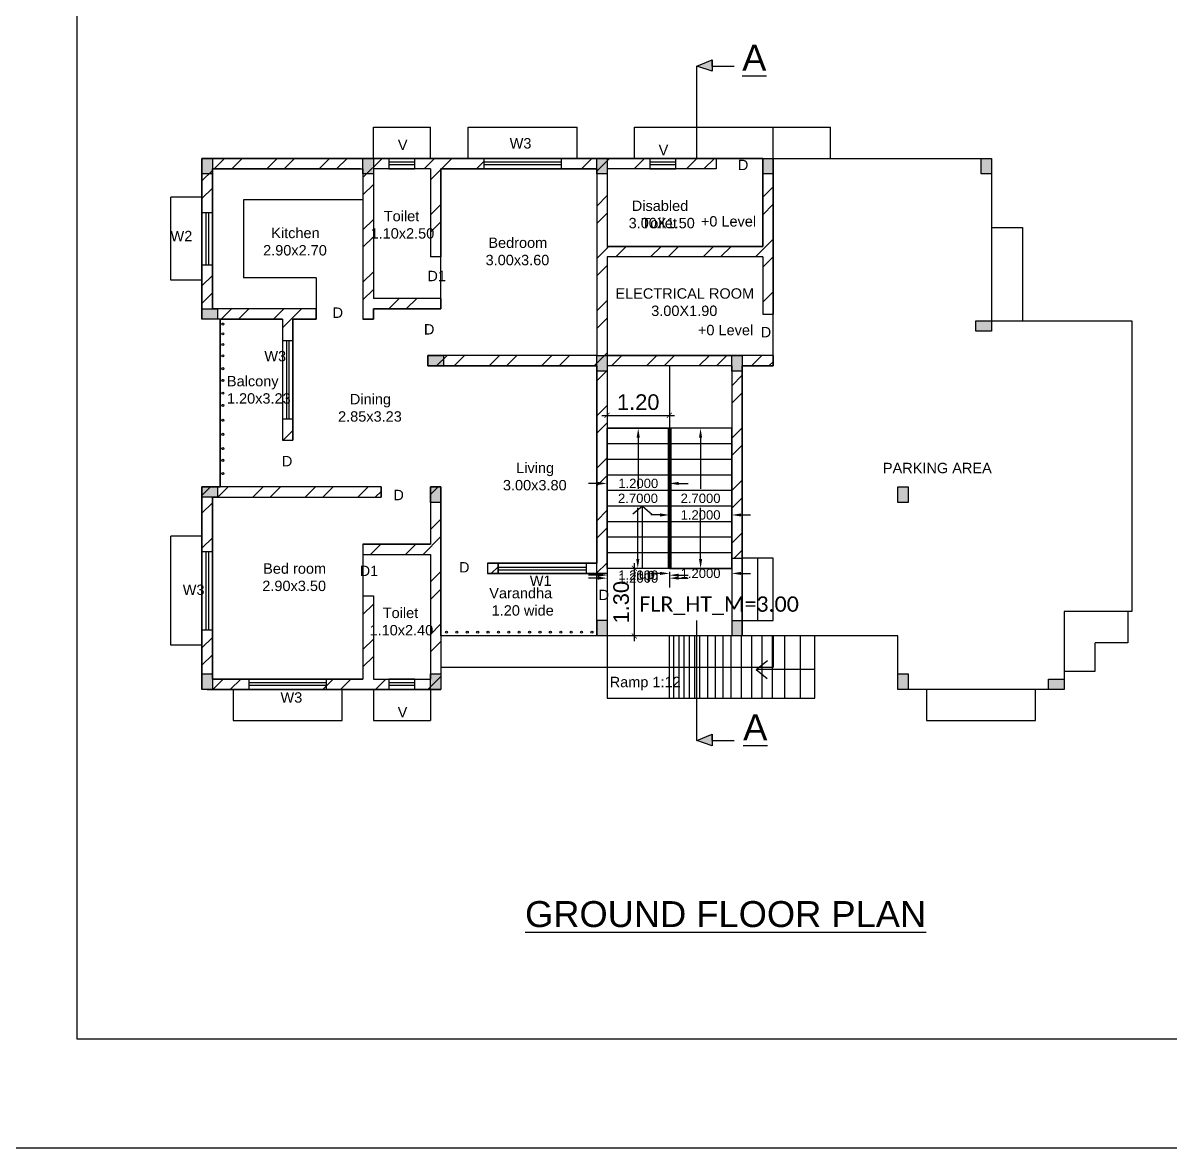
# Model space of a CAD drawing. Header units: metres. Extents: x -701442 to 358, y -36189 to 302.
# Drawn here: x 250.7 to 272.78, y 133.62 to 155.29 of the extents above; entities that cross this region are included whole.
import ezdxf

# ---------------------------------------------------------------- set-up
doc = ezdxf.new("R2010")
doc.units = ezdxf.units.M
doc.header["$MEASUREMENT"] = 0
for name, color, linetype, plot in [('BLK_1_FLR_0_BLT_UP_AREA', 7, 'Continuous', False), ('BLK_1_FLR_0_BLT_UP_AREA_DEDUCT', 7, 'Continuous', False), ('BLK_1_FLR_0_EXIT_WIDTH_STAIR', 90, 'Continuous', False), ('BLK_1_FLR_0_SP_WC', 210, 'Continuous', False), ('BLK_1_FLR_0_STAIR_1', 3, 'Continuous', False), ('BLK_1_FLR_0_STAIR_1_FLIGHT', 1, 'Continuous', False), ('BLK_1_FLR_0_UNITFA', 7, 'Continuous', False), ('BLK_1_FLR_1_STAIR_1_FLIGHT', 1, 'Continuous', False)]:
    doc.layers.add(name, color=color, linetype=linetype, plot=plot)
doc.styles.get("Standard").update_dxf_attribs({"font": 'ARIAL.TTF'})
doc.dimstyles.new('1-100', dxfattribs={"dimtxt": 0.2, "dimasz": 0.1, "dimexe": 5, "dimexo": 5, "dimgap": 0.1, "dimtad": 1, "dimzin": 0, "dimdsep": 46, "dimtxsty": 'Standard', "dimblk": 'ARCHTICK', "dimcen": 0.09, "dimdle": 0.1, "dimse1": 1, "dimse2": 1, "dimclrd": 8, "dimclre": 8, "dimclrt": 256, "dimadec": 0, "dimazin": 0, "dimtfac": 1, "dimtofl": 0, "dimtmove": 0, "dimatfit": 3, "dimldrblk": 'ARCHTICK', "dimfxl": 1, "dimtolj": 1, "dimtzin": 0, "dimarcsym": 0})
doc.dimstyles.get("Standard").update_dxf_attribs({"dimtxt": 0.18, "dimasz": 0.18, "dimexe": 0.18, "dimexo": 0.0625, "dimgap": 0.09, "dimtad": 0, "dimtih": 1, "dimtoh": 1, "dimdec": 4, "dimzin": 0, "dimdsep": 46, "dimtxsty": 'Standard', "dimcen": 0.09, "dimadec": 0, "dimazin": 0, "dimtfac": 1, "dimtdec": 4, "dimtofl": 0, "dimtmove": 0, "dimatfit": 3, "dimfxl": 1, "dimtolj": 1, "dimtzin": 0, "dimarcsym": 0})
pattern_1 = [(45, (-5322.4051, -989.17756), (-0.50513941, 0.50513941), []), (45, (-5322.0683, -989.17756), (-0.50513941, 0.50513941), [])]

# ---------------------------------------------------------------- blocks, each defined once
blk = doc.blocks.new('_ARCHTICK')
at = {"color": 0, "linetype": 'ByBlock', "const_width": 0.15}
blk.add_lwpolyline([(-0.5, -0.5), (0.5, 0.5)], dxfattribs=at)
blk = doc.blocks.new('*D69')
at = {"lineweight": -2, "transparency": 16777216}
blk.add_line((261.844, 147.733), (263.244, 147.733), dxfattribs=at)
at = {"layer": 'Defpoints', "color": 0, "transparency": 16777216}
for p in [(263.144, 147.733), (261.944, 147.484), (263.144, 147.484)]:
    blk.add_point(p, dxfattribs=at)
at = {"lineweight": -2, "transparency": 16777216, "xscale": 0.1, "yscale": 0.1, "zscale": 0.1, "rotation": 180}
blk.add_blockref('_ARCHTICK', (261.944, 147.733), dxfattribs=at)
at = {"lineweight": -2, "transparency": 16777216, "xscale": 0.1, "yscale": 0.1, "zscale": 0.1}
blk.add_blockref('_ARCHTICK', (263.144, 147.733), dxfattribs=at)
at = {"transparency": 16777216, "insert": (262.544, 147.986), "char_height": 0.3, "attachment_point": 5}
blk.add_mtext('\\A1;1.20', dxfattribs=at)
blk = doc.blocks.new('*D46')
at = {"lineweight": -2, "transparency": 16777216}
blk.add_line((262.469, 143.384), (262.469, 144.884), dxfattribs=at)
at = {"layer": 'Defpoints', "color": 0, "transparency": 16777216}
for p in [(262.469, 144.784), (262.627, 144.784), (262.627, 143.484)]:
    blk.add_point(p, dxfattribs=at)
at = {"lineweight": -2, "transparency": 16777216, "xscale": 0.1, "yscale": 0.1, "zscale": 0.1}
for p, rotation in [((262.469, 144.784), 90), ((262.469, 143.484), 270)]:
    blk.add_blockref('_ARCHTICK', p, dxfattribs=dict(at, rotation=rotation))
at = {"transparency": 16777216, "insert": (262.216, 144.134), "char_height": 0.3, "attachment_point": 5, "rotation": 90}
blk.add_mtext('\\A1;1.30', dxfattribs=at)
blk = doc.blocks.new('*D71')
at = {"lineweight": -2, "transparency": 16777216}
blk.add_line((-701441.259, 144.884), (-701441.259, 143.384), dxfattribs=at)
at = {"layer": 'Defpoints', "color": 0, "transparency": 16777216}
for p in [(-701441.15, 144.784), (-701441.259, 143.484), (285.186, 143.484)]:
    blk.add_point(p, dxfattribs=at)
at = {"lineweight": -2, "transparency": 16777216, "xscale": 0.1, "yscale": 0.1, "zscale": 0.1}
for p, rotation in [((-701441.259, 144.784), 90), ((-701441.259, 143.484), 270)]:
    blk.add_blockref('_ARCHTICK', p, dxfattribs=dict(at, rotation=rotation))
at = {"transparency": 16777216, "insert": (-701441.513, 144.134), "char_height": 0.3, "attachment_point": 5, "rotation": 90}
blk.add_mtext('\\A1;1.30', dxfattribs=at)
blk = doc.blocks.new('*D82')
at = {"layer": 'BLK_1_FLR_1_STAIR_1_FLIGHT', "color": 0, "lineweight": -2, "transparency": 16777216}
for p, q in [((262.482, 147.484), (262.364, 147.484)), ((262.543, 147.304), (262.54, 146.316)), ((262.535, 144.964), (262.539, 145.952)), ((262.472, 144.784), (262.355, 144.784))]:
    blk.add_line(p, q, dxfattribs=at)
at = {"layer": 'BLK_1_FLR_1_STAIR_1_FLIGHT', "color": 0, "transparency": 16777216}
for points in [[(262.513, 147.304), (262.573, 147.304), (262.544, 147.484)], [(262.505, 144.964), (262.565, 144.964), (262.535, 144.784)]]:
    blk.add_solid(points, dxfattribs=at)
at = {"layer": 'Defpoints', "color": 0, "transparency": 16777216}
for p in [(262.544, 147.484), (262.544, 147.484), (262.535, 144.784)]:
    blk.add_point(p, dxfattribs=at)
at = {"layer": 'BLK_1_FLR_1_STAIR_1_FLIGHT', "color": 0, "transparency": 16777216, "insert": (262.539, 146.134), "char_height": 0.18, "attachment_point": 5}
blk.add_mtext('\\A1;2.7000', dxfattribs=at)
blk = doc.blocks.new('*D83')
at = {"layer": 'BLK_1_FLR_1_STAIR_1_FLIGHT', "color": 0, "lineweight": -2, "transparency": 16777216}
for p, q in [((263.682, 147.484), (263.564, 147.484)), ((263.744, 147.304), (263.744, 146.316)), ((263.744, 144.964), (263.744, 145.952)), ((263.682, 144.784), (263.564, 144.784))]:
    blk.add_line(p, q, dxfattribs=at)
at = {"layer": 'BLK_1_FLR_1_STAIR_1_FLIGHT', "color": 0, "transparency": 16777216}
for points in [[(263.714, 147.304), (263.774, 147.304), (263.744, 147.484)], [(263.714, 144.964), (263.774, 144.964), (263.744, 144.784)]]:
    blk.add_solid(points, dxfattribs=at)
at = {"layer": 'Defpoints', "color": 0, "transparency": 16777216}
for p in [(263.744, 147.484), (263.744, 144.784), (263.744, 144.784)]:
    blk.add_point(p, dxfattribs=at)
at = {"layer": 'BLK_1_FLR_1_STAIR_1_FLIGHT', "color": 0, "transparency": 16777216, "insert": (263.744, 146.134), "char_height": 0.18, "attachment_point": 5}
blk.add_mtext('\\A1;2.7000', dxfattribs=at)
blk = doc.blocks.new('*D85')
at = {"color": 0, "lineweight": -2, "transparency": 16777216}
for p, q in [((261.944, 144.721), (261.944, 144.474)), ((263.144, 144.721), (263.144, 144.474)), ((261.764, 144.654), (261.584, 144.654)), ((263.324, 144.654), (263.504, 144.654))]:
    blk.add_line(p, q, dxfattribs=at)
at = {"color": 0, "transparency": 16777216}
for points in [[(261.764, 144.684), (261.764, 144.624), (261.944, 144.654)], [(263.324, 144.684), (263.324, 144.624), (263.144, 144.654)]]:
    blk.add_solid(points, dxfattribs=at)
at = {"layer": 'Defpoints', "color": 0, "transparency": 16777216}
for p in [(261.944, 144.784), (263.144, 144.784), (263.144, 144.654)]:
    blk.add_point(p, dxfattribs=at)
at = {"color": 0, "transparency": 16777216, "insert": (262.544, 144.654), "char_height": 0.18, "attachment_point": 5}
blk.add_mtext('\\A1;1.2000', dxfattribs=at)
blk = doc.blocks.new('*D86')
at = {"layer": 'BLK_1_FLR_0_STAIR_1_FLIGHT', "color": 0, "lineweight": -2, "transparency": 16777216}
for p, q in [((263.144, 145.814), (263.144, 145.994)), ((264.344, 145.814), (264.344, 145.994)), ((262.964, 145.814), (262.784, 145.814)), ((264.524, 145.814), (264.704, 145.814))]:
    blk.add_line(p, q, dxfattribs=at)
at = {"layer": 'BLK_1_FLR_0_STAIR_1_FLIGHT', "color": 0, "transparency": 16777216}
for points in [[(262.964, 145.844), (262.964, 145.784), (263.144, 145.814)], [(264.524, 145.844), (264.524, 145.784), (264.344, 145.814)]]:
    blk.add_solid(points, dxfattribs=at)
at = {"layer": 'Defpoints', "color": 0, "transparency": 16777216}
for p in [(264.344, 145.814), (263.144, 145.752), (264.344, 145.752)]:
    blk.add_point(p, dxfattribs=at)
at = {"layer": 'BLK_1_FLR_0_STAIR_1_FLIGHT', "color": 0, "transparency": 16777216, "insert": (263.744, 145.814), "char_height": 0.18, "attachment_point": 5}
blk.add_mtext('\\A1;1.2000', dxfattribs=at)
blk = doc.blocks.new('*D87')
at = {"layer": 'BLK_1_FLR_0_STAIR_1_FLIGHT', "color": 0, "lineweight": -2, "transparency": 16777216}
for p, q in [((261.944, 146.483), (261.944, 146.601)), ((263.144, 146.483), (263.144, 146.601)), ((261.764, 146.421), (261.584, 146.421)), ((263.324, 146.421), (263.504, 146.421))]:
    blk.add_line(p, q, dxfattribs=at)
at = {"layer": 'BLK_1_FLR_0_STAIR_1_FLIGHT', "color": 0, "transparency": 16777216}
for points in [[(261.764, 146.451), (261.764, 146.391), (261.944, 146.421)], [(263.324, 146.451), (263.324, 146.391), (263.144, 146.421)]]:
    blk.add_solid(points, dxfattribs=at)
at = {"layer": 'Defpoints', "color": 0, "transparency": 16777216}
for p in [(261.944, 146.421), (263.144, 146.421), (263.144, 146.421)]:
    blk.add_point(p, dxfattribs=at)
at = {"layer": 'BLK_1_FLR_0_STAIR_1_FLIGHT', "color": 0, "transparency": 16777216, "insert": (262.544, 146.421), "char_height": 0.18, "attachment_point": 5}
blk.add_mtext('\\A1;1.2000', dxfattribs=at)
blk = doc.blocks.new('*D93')
at = {"layer": 'BLK_1_FLR_0_EXIT_WIDTH_STAIR', "color": 0, "lineweight": -2, "transparency": 16777216}
for p, q in [((261.944, 144.721), (261.944, 144.417)), ((263.144, 144.721), (263.144, 144.417)), ((261.764, 144.597), (261.584, 144.597)), ((263.324, 144.597), (263.504, 144.597))]:
    blk.add_line(p, q, dxfattribs=at)
at = {"layer": 'BLK_1_FLR_0_EXIT_WIDTH_STAIR', "color": 0, "transparency": 16777216}
for points in [[(261.764, 144.627), (261.764, 144.567), (261.944, 144.597)], [(263.324, 144.627), (263.324, 144.567), (263.144, 144.597)]]:
    blk.add_solid(points, dxfattribs=at)
at = {"layer": 'Defpoints', "color": 0, "transparency": 16777216}
for p in [(261.944, 144.784), (263.144, 144.784), (263.144, 144.597)]:
    blk.add_point(p, dxfattribs=at)
at = {"layer": 'BLK_1_FLR_0_EXIT_WIDTH_STAIR', "color": 0, "transparency": 16777216, "insert": (262.544, 144.597), "char_height": 0.18, "attachment_point": 5}
blk.add_mtext('\\A1;1.2000', dxfattribs=at)
blk = doc.blocks.new('*D94')
at = {"layer": 'BLK_1_FLR_0_EXIT_WIDTH_STAIR', "color": 0, "lineweight": -2, "transparency": 16777216}
for p, q in [((262.964, 144.688), (262.784, 144.688)), ((263.144, 144.721), (263.144, 144.508)), ((264.344, 144.721), (264.344, 144.508)), ((264.524, 144.688), (264.704, 144.688))]:
    blk.add_line(p, q, dxfattribs=at)
at = {"layer": 'BLK_1_FLR_0_EXIT_WIDTH_STAIR', "color": 0, "transparency": 16777216}
for points in [[(262.964, 144.718), (262.964, 144.658), (263.144, 144.688)], [(264.524, 144.718), (264.524, 144.658), (264.344, 144.688)]]:
    blk.add_solid(points, dxfattribs=at)
at = {"layer": 'Defpoints', "color": 0, "transparency": 16777216}
for p in [(263.144, 144.784), (264.344, 144.784), (264.344, 144.688)]:
    blk.add_point(p, dxfattribs=at)
at = {"layer": 'BLK_1_FLR_0_EXIT_WIDTH_STAIR', "color": 0, "transparency": 16777216, "insert": (263.744, 144.688), "char_height": 0.18, "attachment_point": 5}
blk.add_mtext('\\A1;1.2000', dxfattribs=at)

msp = doc.modelspace()

# ---------------------------------------------------------------- hatches: boundary and pattern name
h = msp.add_hatch(color=256)
h.dxf.hatch_style = 1
h.paths.add_polyline_path([(263.66909, 141.46869), (263.97046, 141.37004), (263.97046, 141.5896)])
h.paths.add_polyline_path([(263.97046, 154.36088), (263.97046, 154.58044), (263.66909, 154.45953)])
h = msp.add_hatch()
h.set_pattern_fill('ANSI32', color=256, scale=0.075)
h.set_pattern_definition(pattern_1)
h.paths.add_polyline_path([(258.74409, 149.78368), (258.74409, 149.98368), (257.44409, 149.98368), (257.44409, 151.06701), (257.44409, 152.48368), (257.61909, 152.48368), (257.61909, 152.68368), (254.14409, 152.68368), (254.14409, 151.63368), (254.34409, 151.63368), (254.34409, 152.48368), (257.24409, 152.48368), (257.24409, 149.58368), (257.44409, 149.58368), (257.44409, 149.78368)])
h = msp.add_hatch(color=256)
h.dxf.hatch_style = 1
h.paths.add_polyline_path([(254.14409, 152.68368), (254.14409, 152.38368), (254.34409, 152.38368), (254.34409, 152.68368)])
h.paths.add_polyline_path([(257.24409, 152.68368), (257.24409, 152.38368), (257.44409, 152.38368), (257.44409, 152.68368)])
h.paths.add_polyline_path([(254.14409, 149.78368), (254.14409, 149.58368), (254.44409, 149.58368), (254.44409, 149.78368)])
h.paths.add_polyline_path([(258.49409, 148.88368), (258.49409, 148.68368), (258.79409, 148.68368), (258.79409, 148.88368)])
h.paths.add_polyline_path([(261.94409, 152.68368), (261.74409, 152.68368), (261.74409, 152.38368), (261.94409, 152.38368)])
h.paths.add_polyline_path([(265.14409, 152.68368), (264.94409, 152.68368), (264.94409, 152.38368), (265.14409, 152.38368)])
h.paths.add_polyline_path([(264.34409, 148.58368), (264.54409, 148.58368), (264.54409, 148.68368), (264.54409, 148.88368), (264.34409, 148.88368)])
h.paths.add_polyline_path([(261.94409, 148.58368), (261.94409, 148.88368), (261.74409, 148.88368), (261.74409, 148.58368)])
h.paths.add_polyline_path([(258.54409, 146.05368), (258.74409, 146.05368), (258.74409, 146.35368), (258.54409, 146.35368)])
h.paths.add_polyline_path([(254.14409, 146.35368), (254.14409, 146.15368), (254.44409, 146.15368), (254.44409, 146.35368)])
h.paths.add_polyline_path([(254.14409, 142.75368), (254.14409, 142.45368), (254.34409, 142.45368), (254.34409, 142.75368)])
h.paths.add_polyline_path([(258.54409, 142.75368), (258.54409, 142.45368), (258.74409, 142.45368), (258.74409, 142.75368)])
h.paths.add_polyline_path([(261.94409, 143.48368), (261.94409, 143.78368), (261.74409, 143.78368), (261.74409, 143.48368)])
h.paths.add_polyline_path([(264.34409, 143.48368), (264.54409, 143.48368), (264.54409, 143.78368), (264.34409, 143.78368)])
h.paths.add_polyline_path([(267.74409, 142.75368), (267.54409, 142.75368), (267.54409, 142.45368), (267.74409, 142.45368)])
h.paths.add_polyline_path([(267.74409, 146.35368), (267.54409, 146.35368), (267.54409, 146.05368), (267.74409, 146.05368)])
h.paths.add_polyline_path([(269.34409, 149.35368), (269.34409, 149.55368), (269.04409, 149.55368), (269.04409, 149.35368)])
h.paths.add_polyline_path([(269.14409, 152.38368), (269.34409, 152.38368), (269.34409, 152.68368), (269.14409, 152.68368)])
h = msp.add_hatch()
h.set_pattern_fill('ANSI32', color=256, scale=0.075)
h.set_pattern_definition(pattern_1)
h.paths.add_polyline_path([(258.54409, 150.78368), (258.74409, 150.78368), (258.74409, 152.48368), (259.56909, 152.48368), (259.56909, 152.68368), (258.11909, 152.68368), (258.11909, 152.48368), (258.54409, 152.48368)])
h = msp.add_hatch()
h.set_pattern_fill('ANSI32', color=256, scale=0.075)
h.set_pattern_definition(pattern_1)
h.paths.add_polyline_path([(264.34409, 144.98368), (264.54409, 144.98368), (264.54409, 148.68368), (265.14409, 148.68368), (265.14409, 148.88368), (261.94409, 148.88368), (261.94409, 152.48368), (262.76909, 152.48368), (262.76909, 152.68368), (261.06909, 152.68368), (261.06909, 152.48368), (261.74409, 152.48368), (261.74409, 148.88368), (258.49409, 148.88368), (258.49409, 148.68368), (261.14409, 148.68368), (261.74409, 148.68368), (261.74409, 144.88368), (261.54409, 144.88368), (261.54409, 144.68368), (261.94409, 144.68368), (261.94409, 148.68368), (263.34409, 148.68368), (264.34409, 148.68368)])
h = msp.add_hatch()
h.set_pattern_fill('ANSI32', color=256, scale=0.075)
h.set_pattern_definition(pattern_1)
h.paths.add_polyline_path([(265.14409, 150.98368), (265.14409, 152.38368), (264.94409, 152.38368), (264.94409, 150.98368), (261.94409, 150.98368), (261.94409, 150.78368), (264.94409, 150.78368), (264.94409, 149.78368), (265.14409, 149.78368)])
h.paths.add_polyline_path([(264.04409, 152.48368), (264.04409, 152.68368), (263.26909, 152.68368), (263.26909, 152.48368)])
h = msp.add_hatch()
h.set_pattern_fill('ANSI32', color=256, scale=0.075)
h.set_pattern_definition(pattern_1)
h.paths.add_polyline_path([(255.69409, 149.58368), (255.69409, 149.16868), (255.89409, 149.16868), (255.89409, 149.58368), (256.34409, 149.58368), (256.34409, 149.78368), (254.34409, 149.78368), (254.34409, 150.63368), (254.14409, 150.63368), (254.14409, 149.58368), (254.49409, 149.58368)])
h = msp.add_hatch()
h.set_pattern_fill('ANSI32', color=256, scale=0.075)
h.set_pattern_definition([(45, (-5351.0319, -993.0446), (-0.50513941, 0.50513941), []), (45, (-5350.69516, -993.0446), (-0.50513941, 0.50513941), [])])
h.paths.add_polyline_path([(255.89409, 147.66868), (255.69409, 147.66868), (255.69409, 147.25368), (255.89409, 147.25368)])
h = msp.add_hatch()
h.set_pattern_fill('ANSI32', color=256, scale=0.075)
h.set_pattern_definition(pattern_1)
h.paths.add_polyline_path([(254.49409, 146.35368), (254.14409, 146.35368), (254.14409, 145.10368), (254.34409, 145.10368), (254.34409, 146.15368), (257.59409, 146.15368), (257.59409, 146.35368)])
h = msp.add_hatch()
h.set_pattern_fill('ANSI32', color=256, scale=0.075)
h.set_pattern_definition(pattern_1)
h.paths.add_polyline_path([(258.74409, 142.45368), (258.74409, 143.18368), (258.74409, 146.35368), (258.54409, 146.35368), (258.54409, 145.25368), (257.34409, 145.25368), (257.34409, 145.05368), (258.54409, 145.05368), (258.54409, 142.65368), (258.29409, 142.65368), (258.29409, 142.45368), (258.41909, 142.45368)])
h = msp.add_hatch()
h.set_pattern_fill('ANSI32', color=256, scale=0.075)
h.set_pattern_definition(pattern_1)
h.paths.add_polyline_path([(259.84409, 144.88368), (259.64409, 144.88368), (259.64409, 144.68368), (259.84409, 144.68368)])
h = msp.add_hatch()
h.set_pattern_fill('ANSI32', color=256, scale=0.075)
h.set_pattern_definition(pattern_1)
h.paths.add_polyline_path([(257.79409, 142.65368), (257.44409, 142.65368), (257.44409, 144.25368), (257.24409, 144.25368), (257.24409, 142.65368), (256.24409, 142.65368), (256.24409, 142.45368), (257.79409, 142.45368)])
h = msp.add_hatch()
h.set_pattern_fill('ANSI32', color=256, scale=0.075)
h.set_pattern_definition([(45, (-5322.5051, -989.17756), (-0.50513941, 0.50513941), []), (45, (-5322.1683, -989.17756), (-0.50513941, 0.50513941), [])])
h.paths.add_polyline_path([(255.14409, 142.45368), (255.14409, 142.65368), (254.34409, 142.65368), (254.34409, 143.60368), (254.14409, 143.60368), (254.14409, 142.45368)])
h = msp.add_hatch(color=256)
h.dxf.hatch_style = 1
h.paths.add_polyline_path([(270.74409, 142.65368), (270.44409, 142.65368), (270.44409, 142.45368), (270.74409, 142.45368)])

# ---------------------------------------------------------------- linework, layer by layer
for p, q in [((263.66909, 154.45953), (263.97046, 154.58044)), ((263.66909, 152.68368), (263.66909, 154.45953)), ((263.97046, 154.36088), (263.66909, 154.45953)), ((263.97046, 154.45953), (263.97046, 154.58044)), ((263.97046, 154.58044), (263.97046, 154.36088)), ((263.97046, 154.45953), (264.39205, 154.45953)), ((257.44409, 152.68368), (257.44409, 153.28368)), ((257.44409, 153.28368), (258.54409, 153.28368)), ((258.54409, 152.68368), (258.54409, 153.28368)), ((259.26909, 152.68368), (259.26909, 153.28368)), ((259.26909, 153.28368), (261.36909, 153.28368)), ((261.36909, 152.68368), (261.36909, 153.28368)), ((262.46909, 152.68368), (262.46909, 153.28368)), ((262.46909, 153.28368), (265.14409, 153.28368)), ((265.14409, 152.68368), (265.14409, 153.28368)), ((265.14409, 152.68368), (265.14409, 153.28368)), ((265.14409, 153.28368), (266.24409, 153.28368)), ((266.24409, 152.68368), (266.24409, 153.28368)), ((264.04409, 152.68368), (254.14409, 152.68368)), ((254.14409, 152.68368), (254.14409, 149.58368)), ((264.04409, 152.68368), (264.04409, 152.48368)), ((264.04409, 152.68368), (264.94409, 152.68368)), ((264.94409, 152.68368), (264.94409, 150.98368)), ((265.14409, 152.68368), (265.14409, 150.98368)), ((265.14409, 152.68368), (269.34409, 152.68368)), ((269.34409, 152.68368), (269.34409, 149.55368)), ((254.34409, 152.48368), (254.34409, 149.78368)), ((257.19409, 152.48368), (254.34409, 152.48368)), ((257.24409, 152.48368), (257.24409, 149.58368)), ((257.24409, 152.48368), (257.24409, 149.58368)), ((257.44409, 152.48368), (257.44409, 150.48368)), ((257.44409, 152.48368), (257.44409, 150.48368)), ((258.54409, 152.48368), (257.44409, 152.48368)), ((258.24409, 152.60868), (257.74409, 152.60868)), ((258.24409, 152.55868), (257.74409, 152.55868)), ((258.54409, 152.48368), (258.54409, 150.78368)), ((258.74409, 152.48368), (258.74409, 150.78368)), ((261.74409, 152.48368), (258.74409, 152.48368)), ((261.74409, 152.48368), (258.89409, 152.48368)), ((260.39409, 152.48368), (258.89409, 152.48368)), ((261.06909, 152.60868), (259.56909, 152.60868)), ((261.06909, 152.55868), (259.56909, 152.55868)), ((261.74409, 152.48368), (261.74409, 148.88368)), ((261.94409, 152.48368), (261.94409, 150.98368)), ((264.04409, 152.48368), (261.94409, 152.48368)), ((263.26909, 152.60868), (262.76909, 152.60868)), ((263.26909, 152.55868), (262.76909, 152.55868)), ((254.14409, 151.93368), (253.54409, 151.93368)), ((253.54409, 150.33368), (253.54409, 151.93368)), ((254.94409, 151.88368), (254.94409, 150.38368)), ((257.24409, 151.88368), (254.94409, 151.88368)), ((254.21909, 151.63368), (254.21909, 150.63368)), ((254.26909, 151.63368), (254.26909, 150.63368)), ((269.34409, 151.35368), (269.94409, 151.35368)), ((269.94409, 151.35368), (269.94409, 149.55368)), ((257.44409, 151.06701), (257.44409, 149.98368)), ((264.94409, 150.98368), (261.94409, 150.98368)), ((265.14409, 150.98368), (265.14409, 149.68368)), ((258.74409, 150.78368), (258.54409, 150.78368)), ((261.94409, 150.78368), (261.94409, 148.88368)), ((264.94409, 150.78368), (261.94409, 150.78368)), ((264.94409, 150.78368), (264.94409, 149.68368)), ((254.14409, 150.33368), (253.54409, 150.33368)), ((256.34409, 150.38368), (254.94409, 150.38368)), ((256.34409, 150.38368), (256.34409, 149.78368)), ((257.44409, 150.28368), (257.44409, 149.98368)), ((258.74409, 149.98368), (257.44409, 149.98368)), ((258.74409, 149.98368), (258.74409, 149.78368)), ((256.34409, 149.78368), (254.34409, 149.78368)), ((256.34409, 149.78368), (256.34409, 149.58368)), ((257.44409, 149.78368), (257.44409, 149.58368)), ((258.74409, 149.78368), (257.44409, 149.78368)), ((257.44409, 149.78368), (257.44409, 149.58368)), ((255.69409, 149.58368), (254.14409, 149.58368)), ((254.49409, 149.58368), (254.49409, 146.35368)), ((255.69409, 149.58368), (255.69409, 147.25368)), ((255.89409, 149.58368), (255.89409, 147.25368)), ((256.34409, 149.58368), (255.89409, 149.58368)), ((257.44409, 149.58368), (257.24409, 149.58368)), ((257.44409, 149.58368), (257.24409, 149.58368)), ((264.94409, 149.68368), (265.14409, 149.68368)), ((265.14409, 148.88368), (265.14409, 149.68368)), ((269.34409, 149.55368), (272.04409, 149.55368)), ((272.04409, 149.55368), (272.04409, 143.95368)), ((255.76909, 149.16868), (255.76909, 147.66868)), ((255.81909, 149.16868), (255.81909, 147.66868)), ((258.49409, 148.88368), (258.49409, 148.68368)), ((261.74409, 148.88368), (258.49409, 148.88368)), ((261.69409, 148.88368), (258.49409, 148.88368)), ((265.14409, 148.88368), (261.94409, 148.88368)), ((265.14409, 148.88368), (265.14409, 148.68368)), ((261.14409, 148.68368), (258.49409, 148.68368)), ((261.74409, 148.68368), (258.69409, 148.68368)), ((261.74409, 148.68368), (261.74409, 144.88368)), ((261.94409, 148.68368), (261.94409, 144.68368)), ((264.29409, 148.68368), (261.94409, 148.68368)), ((264.34409, 148.68368), (261.94409, 148.68368)), ((263.34409, 148.68368), (261.94409, 148.68368)), ((263.14409, 148.68368), (263.14409, 144.78368)), ((264.34409, 148.68368), (264.34409, 145.98368)), ((264.54409, 148.68368), (264.54409, 144.98368)), ((265.14409, 148.68368), (264.54409, 148.68368)), ((264.34409, 147.48368), (261.94409, 147.48368)), ((264.34409, 147.48368), (261.94409, 147.48368)), ((263.11909, 147.48368), (263.11909, 144.78368)), ((263.16909, 147.48368), (263.16909, 144.78368)), ((255.69409, 147.25368), (255.89409, 147.25368)), ((263.14409, 147.18368), (261.94409, 147.18368)), ((264.34409, 147.18368), (263.14409, 147.18368)), ((263.14409, 146.88368), (261.94409, 146.88368)), ((264.34409, 146.88368), (263.14409, 146.88368)), ((263.14409, 146.58368), (261.94409, 146.58368)), ((264.34409, 146.58368), (263.14409, 146.58368)), ((254.14409, 146.35368), (254.14409, 142.45368)), ((257.59409, 146.35368), (254.14409, 146.35368)), ((254.40909, 146.35368), (254.14409, 146.35368)), ((254.39409, 146.35368), (254.14409, 146.35368)), ((257.19409, 146.35368), (254.49409, 146.35368)), ((257.59409, 146.35368), (257.59409, 146.15368)), ((258.54409, 146.35368), (258.54409, 145.25368)), ((258.54409, 146.35368), (258.74409, 146.35368)), ((258.74409, 146.35368), (258.74409, 143.18368)), ((263.14409, 146.28368), (261.94409, 146.28368)), ((264.34409, 146.28368), (263.14409, 146.28368)), ((254.34409, 146.15368), (254.34409, 142.65368)), ((254.34409, 146.15368), (257.59409, 146.15368)), ((263.14409, 145.98368), (261.94409, 145.98368)), ((262.62445, 145.98368), (262.44062, 145.8297)), ((262.62445, 145.38368), (262.62445, 145.98368)), ((262.62445, 145.98368), (262.80829, 145.8297)), ((264.34409, 145.98368), (263.14409, 145.98368)), ((264.34409, 145.98368), (264.34409, 143.78368)), ((263.14409, 145.68368), (261.94409, 145.68368)), ((264.34409, 145.68368), (263.14409, 145.68368)), ((254.14409, 145.40368), (253.54409, 145.40368)), ((253.54409, 143.30368), (253.54409, 145.40368)), ((263.14409, 145.38368), (261.94409, 145.38368)), ((262.62445, 144.78368), (262.62445, 145.38368)), ((264.34409, 145.38368), (263.14409, 145.38368)), ((254.21909, 145.10368), (254.21909, 143.60368)), ((254.26909, 145.10368), (254.26909, 143.60368)), ((257.24409, 145.25368), (257.24409, 145.05368)), ((257.24409, 145.25368), (258.54409, 145.25368)), ((257.24409, 145.05368), (258.54409, 145.05368)), ((258.54409, 145.05368), (258.54409, 142.65368)), ((259.64409, 144.88368), (259.64409, 144.68368)), ((259.64409, 144.88368), (261.74409, 144.88368)), ((259.84409, 144.88368), (259.84409, 144.68368)), ((261.54409, 144.88368), (261.54409, 144.68368)), ((263.14409, 145.08368), (261.94409, 145.08368)), ((264.34409, 145.08368), (263.14409, 145.08368)), ((264.34409, 144.98368), (264.54409, 144.98368)), ((264.54409, 143.78368), (264.54409, 144.98368)), ((265.14409, 144.98368), (264.54409, 144.98368)), ((264.84409, 143.78368), (264.84409, 144.98368)), ((265.14409, 143.78368), (265.14409, 144.98368)), ((261.94409, 144.68368), (259.64409, 144.68368)), ((259.84409, 144.80868), (261.54409, 144.80868)), ((259.84409, 144.75868), (261.54409, 144.75868)), ((263.1254, 144.78368), (261.94409, 144.78368)), ((263.14409, 144.78368), (261.94409, 144.78368)), ((264.34409, 144.78368), (263.14409, 144.78368)), ((257.24409, 144.25368), (257.24409, 142.65368)), ((257.24409, 144.25368), (257.44409, 144.25368)), ((257.44409, 144.25368), (257.44409, 142.65368)), ((261.74409, 143.78368), (261.74409, 143.48368)), ((261.94409, 143.78368), (261.74409, 143.78368)), ((261.94409, 143.78368), (261.94409, 143.18368)), ((263.66909, 141.46869), (263.66909, 143.78368)), ((264.34409, 143.78368), (264.34409, 143.48368)), ((264.34409, 143.78368), (264.54409, 143.78368)), ((264.54409, 143.78368), (264.54409, 143.48368)), ((264.54409, 143.78368), (265.14409, 143.78368)), ((272.04409, 143.95368), (270.74409, 143.95368)), ((270.74409, 143.95368), (270.74409, 142.45368)), ((271.96909, 143.95368), (271.96909, 143.35368)), ((261.94409, 143.48368), (258.74409, 143.48368)), ((264.34409, 143.48368), (261.94409, 143.48368)), ((261.94409, 143.48368), (261.94409, 142.28368)), ((263.14409, 142.28368), (263.14409, 143.48368)), ((263.23134, 142.28368), (263.23134, 143.48368)), ((263.33134, 142.28368), (263.33134, 143.48368)), ((263.43134, 142.28368), (263.43134, 143.48368)), ((263.53134, 142.28368), (263.53134, 143.48368)), ((263.63134, 142.28368), (263.63134, 143.48368)), ((263.73134, 142.28368), (263.73134, 143.48368)), ((263.88134, 142.28368), (263.88134, 143.48368)), ((264.03134, 142.28368), (264.03134, 143.48368)), ((264.18134, 142.28368), (264.18134, 143.48368)), ((264.33134, 142.28368), (264.33134, 143.48368)), ((265.94409, 143.48368), (264.34409, 143.48368)), ((264.34409, 143.48368), (264.34409, 143.48368)), ((264.53134, 142.28368), (264.53134, 143.48368)), ((267.54409, 143.48368), (264.54409, 143.48368)), ((264.73134, 142.28368), (264.73134, 143.48368)), ((264.93134, 142.28368), (264.93134, 143.48368)), ((265.13134, 142.28368), (265.13134, 143.48368)), ((265.14409, 143.48368), (265.14409, 142.88368)), ((265.3654, 142.28367), (265.3654, 143.48367)), ((265.6654, 142.28367), (265.6654, 143.48367)), ((265.94409, 142.28368), (265.94409, 143.48368)), ((267.54409, 142.45368), (267.54409, 143.48368)), ((271.34409, 142.80368), (271.34409, 143.35368)), ((271.96909, 143.35368), (271.34409, 143.35368)), ((254.14409, 143.30368), (253.54409, 143.30368)), ((258.74409, 143.18368), (258.74409, 142.45368)), ((264.81244, 142.83484), (265.03433, 143.01112)), ((258.74409, 142.88368), (265.14409, 142.88368)), ((265.94409, 142.83819), (264.81244, 142.83484)), ((264.81244, 142.83484), (265.02715, 142.6656)), ((270.74409, 142.80368), (271.34409, 142.80368)), ((254.24409, 142.45368), (258.74409, 142.45368)), ((254.34409, 142.65368), (257.24409, 142.65368)), ((254.44409, 142.65368), (256.99409, 142.65368)), ((254.74409, 142.45368), (254.74409, 141.85368)), ((256.54409, 142.57868), (255.04409, 142.57868)), ((256.54409, 142.52868), (255.04409, 142.52868)), ((256.84409, 141.85368), (256.84409, 142.45368)), ((257.44409, 142.65368), (258.54409, 142.65368)), ((257.44409, 142.45368), (257.44409, 141.85368)), ((258.24409, 142.57868), (257.74409, 142.57868)), ((258.24409, 142.52868), (257.74409, 142.52868)), ((258.54409, 142.45368), (258.54409, 141.85368)), ((270.74409, 142.45368), (267.54409, 142.45368)), ((268.09409, 142.45368), (268.09409, 141.85368)), ((270.19409, 141.85368), (270.19409, 142.45368)), ((270.19409, 141.85368), (270.19409, 142.45368)), ((261.94409, 142.28368), (265.94409, 142.28368)), ((254.74409, 141.85368), (256.84409, 141.85368)), ((254.74409, 141.85368), (256.84409, 141.85368)), ((257.44409, 141.85368), (258.54409, 141.85368)), ((268.09409, 141.85368), (270.19409, 141.85368)), ((268.09409, 141.85368), (270.19409, 141.85368)), ((263.66909, 141.46869), (263.97046, 141.5896)), ((263.97046, 141.46869), (263.97046, 141.5896)), ((263.97046, 141.5896), (263.97046, 141.37004)), ((263.97046, 141.37004), (263.66909, 141.46869)), ((263.97046, 141.46869), (264.39205, 141.46869))]:
    msp.add_line(p, q)
at = {"elevation": 101}
msp.add_lwpolyline([(249.65067, 175.61877), (309.05067, 175.61877), (309.05067, 133.61877), (249.65067, 133.61877)], close=True, dxfattribs=at)
msp.add_lwpolyline([(296.85332, 135.71425), (251.74458, 135.71425), (251.74458, 173.68772), (307.1213, 173.68772), (307.1213, 146.0269)], dxfattribs=at)
for points in [[(254.14409, 152.68368), (254.34409, 152.68368), (254.34409, 152.38368), (254.14409, 152.38368)], [(257.24409, 152.68368), (257.44409, 152.68368), (257.44409, 152.38368), (257.24409, 152.38368)], [(257.74409, 152.68368), (257.74409, 152.48368), (258.24409, 152.48368), (258.24409, 152.68368)], [(259.56909, 152.68368), (259.56909, 152.48368), (261.06909, 152.48368), (261.06909, 152.68368)], [(261.74409, 152.68368), (261.94409, 152.68368), (261.94409, 152.38368), (261.74409, 152.38368)], [(262.76909, 152.68368), (262.76909, 152.48368), (263.26909, 152.48368), (263.26909, 152.68368)], [(264.94409, 152.68368), (265.14409, 152.68368), (265.14409, 152.38368), (264.94409, 152.38368)], [(269.14409, 152.68368), (269.34409, 152.68368), (269.34409, 152.38368), (269.14409, 152.38368)], [(254.14409, 150.63368), (254.34409, 150.63368), (254.34409, 151.63368), (254.14409, 151.63368)], [(254.44409, 149.78368), (254.44409, 149.58368), (254.14409, 149.58368), (254.14409, 149.78368)], [(269.34409, 149.55368), (269.34409, 149.35368), (269.04409, 149.35368), (269.04409, 149.55368)], [(255.69409, 147.66868), (255.89409, 147.66868), (255.89409, 149.16868), (255.69409, 149.16868)], [(258.79409, 148.88368), (258.79409, 148.68368), (258.49409, 148.68368), (258.49409, 148.88368)], [(261.74409, 148.88368), (261.94409, 148.88368), (261.94409, 148.58368), (261.74409, 148.58368)], [(264.34409, 148.88368), (264.54409, 148.88368), (264.54409, 148.58368), (264.34409, 148.58368)], [(254.44409, 146.35368), (254.44409, 146.15368), (254.14409, 146.15368), (254.14409, 146.35368)], [(258.54409, 146.35368), (258.74409, 146.35368), (258.74409, 146.05368), (258.54409, 146.05368)], [(267.54409, 146.35368), (267.74409, 146.35368), (267.74409, 146.05368), (267.54409, 146.05368)], [(254.14409, 143.60368), (254.34409, 143.60368), (254.34409, 145.10368), (254.14409, 145.10368)], [(259.84409, 144.88368), (261.54409, 144.88368), (261.54409, 144.68368), (259.84409, 144.68368)], [(254.14409, 142.75368), (254.34409, 142.75368), (254.34409, 142.45368), (254.14409, 142.45368)], [(258.54409, 142.75368), (258.74409, 142.75368), (258.74409, 142.45368), (258.54409, 142.45368)], [(267.54409, 142.75368), (267.74409, 142.75368), (267.74409, 142.45368), (267.54409, 142.45368)], [(255.04409, 142.65368), (255.04409, 142.45368), (256.54409, 142.45368), (256.54409, 142.65368)], [(257.74409, 142.65368), (257.74409, 142.45368), (258.24409, 142.45368), (258.24409, 142.65368)], [(270.74409, 142.65368), (270.74409, 142.45368), (270.44409, 142.45368), (270.44409, 142.65368)]]:
    msp.add_lwpolyline(points, close=True)
for centre in [(254.54572, 149.49152), (254.54572, 149.30402), (254.54572, 149.0961), (254.54572, 148.87846), (254.54572, 148.63262), (254.54572, 148.40646), (254.54572, 148.16063), (254.54572, 147.92463), (254.54572, 147.6379), (254.54572, 147.36749), (254.54572, 147.09216), (254.54572, 146.86599), (254.54572, 146.61033), (258.85255, 143.55754), (259.05255, 143.55754), (259.25255, 143.55754), (259.45255, 143.55754), (259.65255, 143.55754), (259.85255, 143.55754), (260.05255, 143.55754), (260.25255, 143.55754), (260.45255, 143.55754), (260.65255, 143.55754), (260.85255, 143.55754), (261.05255, 143.55754), (261.25255, 143.55754), (261.45255, 143.55754), (261.65255, 143.55754)]:
    msp.add_circle(centre, 0.02)
at = {"layer": 'BLK_1_FLR_0_BLT_UP_AREA', "color": 2, "linetype": 'Continuous'}
msp.add_lwpolyline([(254.14409, 152.68368), (269.34409, 152.68368), (269.34409, 149.55368), (272.04409, 149.55368), (272.04409, 143.95368), (270.74409, 143.95368), (270.74409, 142.45368), (267.54409, 142.45368), (267.54409, 143.48368), (258.74409, 143.48368), (258.74409, 142.45368), (254.14409, 142.45368), (254.14409, 146.35368), (254.49409, 146.35368), (254.49409, 149.58368), (254.14409, 149.58368)], close=True, dxfattribs=at)
at = {"layer": 'BLK_1_FLR_0_BLT_UP_AREA_DEDUCT', "color": 2, "linetype": 'Continuous'}
msp.add_lwpolyline([(265.14409, 152.68368), (269.34409, 152.68368), (269.34409, 149.55368), (272.04409, 149.55368), (272.04409, 143.95368), (270.74409, 143.95368), (270.74409, 142.45368), (267.54409, 142.45368), (267.54409, 143.48368), (264.54409, 143.48368), (264.54409, 148.68368), (265.14409, 148.68368)], close=True, dxfattribs=at)
at = {"layer": 'BLK_1_FLR_0_SP_WC', "linetype": 'Continuous'}
msp.add_lwpolyline([(264.04409, 152.68368), (264.04409, 152.48368), (261.94409, 152.48368), (261.94409, 150.98368), (264.94409, 150.98368), (264.94409, 152.68368)], close=True, dxfattribs=at)
at = {"layer": 'BLK_1_FLR_0_STAIR_1', "linetype": 'Continuous'}
msp.add_lwpolyline([(261.74409, 148.88368), (264.54409, 148.88368), (264.54409, 143.48368), (261.74409, 143.48368)], close=True, dxfattribs=at)
at = {"layer": 'BLK_1_FLR_0_STAIR_1_FLIGHT', "linetype": 'Continuous'}
for points in [[(261.94409, 147.48368), (263.14409, 147.48368), (263.14409, 144.78368), (261.94409, 144.78368)], [(263.14409, 144.78368), (264.34409, 144.78368), (264.34409, 147.48368), (263.14409, 147.48368)]]:
    msp.add_lwpolyline(points, close=True, dxfattribs=at)
at = {"layer": 'BLK_1_FLR_0_UNITFA', "color": 2, "linetype": 'Continuous'}
msp.add_lwpolyline([(254.34409, 152.48368), (257.24409, 152.48368), (257.24409, 149.58368), (257.44409, 149.58368), (257.44409, 149.78368), (258.74409, 149.78368), (258.74409, 152.48368), (261.74409, 152.48368), (261.74409, 148.88368), (258.49409, 148.88368), (258.49409, 148.68368), (261.74409, 148.68368), (261.74409, 144.88368), (259.64409, 144.88368), (259.64409, 144.68368), (261.94409, 144.68368), (261.94409, 143.78368), (261.74409, 143.78368), (261.74409, 143.48368), (258.74409, 143.48368), (258.74409, 146.35368), (258.54409, 146.35368), (258.54409, 145.25368), (257.24409, 145.25368), (257.24409, 142.65368), (254.34409, 142.65368), (254.34409, 146.15368), (257.59409, 146.15368), (257.59409, 146.35368), (254.49409, 146.35368), (254.49409, 149.58368), (255.69409, 149.58368), (255.69409, 147.25368), (255.89409, 147.25368), (255.89409, 149.58368), (256.34409, 149.58368), (256.34409, 149.78368), (254.34409, 149.78368)], close=True, dxfattribs=at)

# ---------------------------------------------------------------- texts
at = {"attachment_point": 1}
for s, width, gutter_width, insert, char_height in [('\\pi5.5177;{\\LA}', 11.5024009, 1, (259.02774, 154.87191), 0.5), ('W3', 0.6446376, 2.5, (260.0689, 153.07287), 0.2), ('V', 0.24467, 2.5, (257.91595, 153.04239), 0.2), ('V', 0.6446376, 2.5, (262.93656, 152.94424), 0.2), ('D', 0.5045712, 2.5, (264.46272, 152.65642), 0.2), ('\\pi0.31298;Disabled \\P\\pi0.49839;Toilet', 1.671399, 1, (262.10663, 151.87018), 0.2), ('\\pi0.45048;Toilet\\P\\pi0.19604;1.10x2.50', 1.5755801, 2.5, (257.19409, 151.67124), 0.2), ('\\pi0.8357;\\P\\pi0.21128;3.00X1.50', 1.671399, 1, (262.14739, 151.87018), 0.2), ('\\pi0.32124;+0 Level', 1.671399, 1, (263.42802, 151.56975), 0.2), ('W2', 0.368214, 2.5, (253.53936, 151.28675), 0.2), ('\\pi0.68626;Kitchen\\P\\pi0.5295;2.90x2.70', 2.2647349, 2.5, (254.79195, 151.3463), 0.2), ('\\pi0.56032;Bedroom\\P\\pi0.50684;3.00x3.60', 2.2158716, 2.5, (259.09821, 151.15823), 0.2), ('D1', 0.2636596, 2.5, (258.48453, 150.51722), 0.2), ('\\pi0.73012;ELECTRICAL ROOM\\P\\pi1.4192;3.00X1.90', 4.0872509, 1, (261.37429, 150.18052), 0.2), ('D', 0.5045712, 2.5, (256.65976, 149.81048), 0.2), ('D', 0.5045712, 2.5, (258.41855, 149.48973), 0.2), ('\\pi0.32124;+0 Level', 1.671399, 1, (263.37164, 149.47593), 0.2), ('D', 0.5045712, 2.5, (264.90247, 149.43544), 0.2), ('W3', 0.6446376, 2.5, (255.3459, 148.97352), 0.2), ('Balcony\\P1.20x3.23', 3.4735423, 2.5, (254.62503, 148.49236), 0.2), ('\\pi1.0285;Dining\\P\\pi0.80124;2.85x3.23', 2.8088988, 2.5, (255.96338, 148.14523), 0.2), ('D', 0.5045712, 2.5, (255.6833, 146.95028), 0.2), ('\\pi1.059;Living\\P\\pi0.80336;3.00x3.80', 2.8088988, 2.5, (259.13519, 146.82138), 0.2), ('\\pt3.4;PARKING AREA', 4.511089, 1, (267.25442, 146.81859), 0.2), ('D', 0.5045712, 2.5, (257.82957, 146.29862), 0.2), ('\\pi1.1992;Bed room\\P\\pi1.1828;2.90x3.50', 3.5712791, 2.5, (254.12332, 144.88177), 0.2), ('D', 0.5045712, 2.5, (259.09311, 144.90595), 0.2), ('D1', 0.2636596, 2.5, (257.18043, 144.83757), 0.2), ('up', 0.5045712, 2.5, (262.55416, 144.78291), 0.2), ('W3', 0.6446376, 2.5, (253.77463, 144.47251), 0.2), ('W1', 0.368214, 2.5, (260.45608, 144.64783), 0.2), ('\\pi1.6368;Varandha\\P\\pi1.6051; 1.20 wide', 4.4721879, 2.5, (258.03894, 144.4087), 0.2), ('D', 0.5045712, 2.5, (261.78109, 144.37371), 0.2), ('\\pi1.1258;Toilet\\P\\pi0.87133;1.10x2.40', 2.9261463, 2.5, (256.49916, 144.02806), 0.2), ('Ramp 1:12', 1.7908998, 2.5, (261.99423, 142.69676), 0.2), ('W3', 0.6446376, 2.5, (255.65641, 142.39852), 0.2), ('V', 0.24467, 2.5, (257.91286, 142.11717), 0.2), ('\\pi5.5177;{\\LA}', 11.5024009, 1, (259.04649, 141.97464), 0.5), ('{\\LGROUND FLOOR PLAN}', 8.7989625, 2.5, (260.36471, 138.37628), 0.5)]:
    msp.add_mtext_dynamic_manual_height_columns(s, width=width, gutter_width=gutter_width, heights=[0], dxfattribs=dict(at, insert=insert, char_height=char_height))
at = {"layer": 'BLK_1_FLR_0_STAIR_1_FLIGHT', "linetype": 'Continuous', "insert": (262.5649, 144.2459), "char_height": 0.2961563, "width": 7.4375828, "attachment_point": 1}
msp.add_mtext('{\\fCalibri|b0|i0|c0|p34;\\C1;FLR_HT_M=3.00}', dxfattribs=at)

# ---------------------------------------------------------------- dimensions: what is measured, and where the dimension line sits
dim = msp.add_linear_dim(base=(263.14409, 147.73314), p1=(261.94409, 147.48368), p2=(263.14409, 147.48368), dimstyle='1-100', override={"dimtxt": 0.3, "dimtad": 3, "dimclrd": 256, "dimfxlon": 1, "dimarcsym": 2})
dim.commit()
dim.dimension.update_dxf_attribs({"geometry": '*D69', "text_midpoint": (262.54409, 147.98631)})
dim = msp.add_linear_dim(base=(-701441.25939, 143.48368), p1=(-701441.15013, 144.78368), p2=(285.18576, 143.48368), angle=90, dimstyle='1-100', override={"dimtxt": 0.3, "dimtad": 3, "dimclrd": 256, "dimfxlon": 1, "dimarcsym": 2})
dim.commit()
dim.dimension.update_dxf_attribs({"geometry": '*D71', "text_midpoint": (-701441.25939, 144.13368), "dimtype": 160})
dim = msp.add_aligned_dim(p1=(262.62713, 143.48368), p2=(262.62713, 144.78368), distance=0.15804, dimstyle='1-100', override={"dimtxt": 0.3, "dimtad": 3, "dimclrd": 256, "dimfxlon": 1, "dimarcsym": 2})
dim.commit()
dim.dimension.update_dxf_attribs({"geometry": '*D46', "text_midpoint": (262.21582, 144.13368)})
dim = msp.add_aligned_dim(p1=(261.94409, 144.78368), p2=(263.14409, 144.78368), distance=-0.13017, dimstyle='Standard')
dim.commit()
dim.dimension.update_dxf_attribs({"geometry": '*D85', "text_midpoint": (262.54409, 144.6535)})
at = {"layer": 'BLK_1_FLR_0_EXIT_WIDTH_STAIR'}
for p1, p2, distance, picture, middle in [((261.94409, 144.78368), (263.14409, 144.78368), -0.18634, '*D93', (262.54409, 144.59734)), ((263.14409, 144.78368), (264.34409, 144.78368), -0.09542, '*D94', (263.74409, 144.68826))]:
    dim = msp.add_aligned_dim(p1=p1, p2=p2, distance=distance, dimstyle='Standard', dxfattribs=at)
    dim.commit()
    dim.dimension.update_dxf_attribs({"geometry": picture, "text_midpoint": middle})
at = {"layer": 'BLK_1_FLR_0_STAIR_1_FLIGHT', "color": 2}
for p1, p2, distance, picture, middle in [((261.94409, 146.4209), (263.14409, 146.4209), 0, '*D87', (262.54409, 146.4209)), ((263.14409, 145.75155), (264.34409, 145.75155), 0.06235, '*D86', (263.74409, 145.8139))]:
    dim = msp.add_aligned_dim(p1=p1, p2=p2, distance=distance, dimstyle='Standard', dxfattribs=at)
    dim.commit()
    dim.dimension.update_dxf_attribs({"geometry": picture, "text_midpoint": middle})
at = {"layer": 'BLK_1_FLR_1_STAIR_1_FLIGHT', "color": 1}
for p1, p2, picture, middle in [((262.53474, 144.78368), (262.54409, 147.48368), '*D82', (262.53942, 146.13368)), ((263.74409, 147.48368), (263.74409, 144.78368), '*D83', (263.74409, 146.13368))]:
    dim = msp.add_aligned_dim(p1=p1, p2=p2, distance=0, dimstyle='Standard', dxfattribs=at)
    dim.commit()
    dim.dimension.update_dxf_attribs({"geometry": picture, "text_midpoint": middle})

doc.saveas('drawing.dxf')
